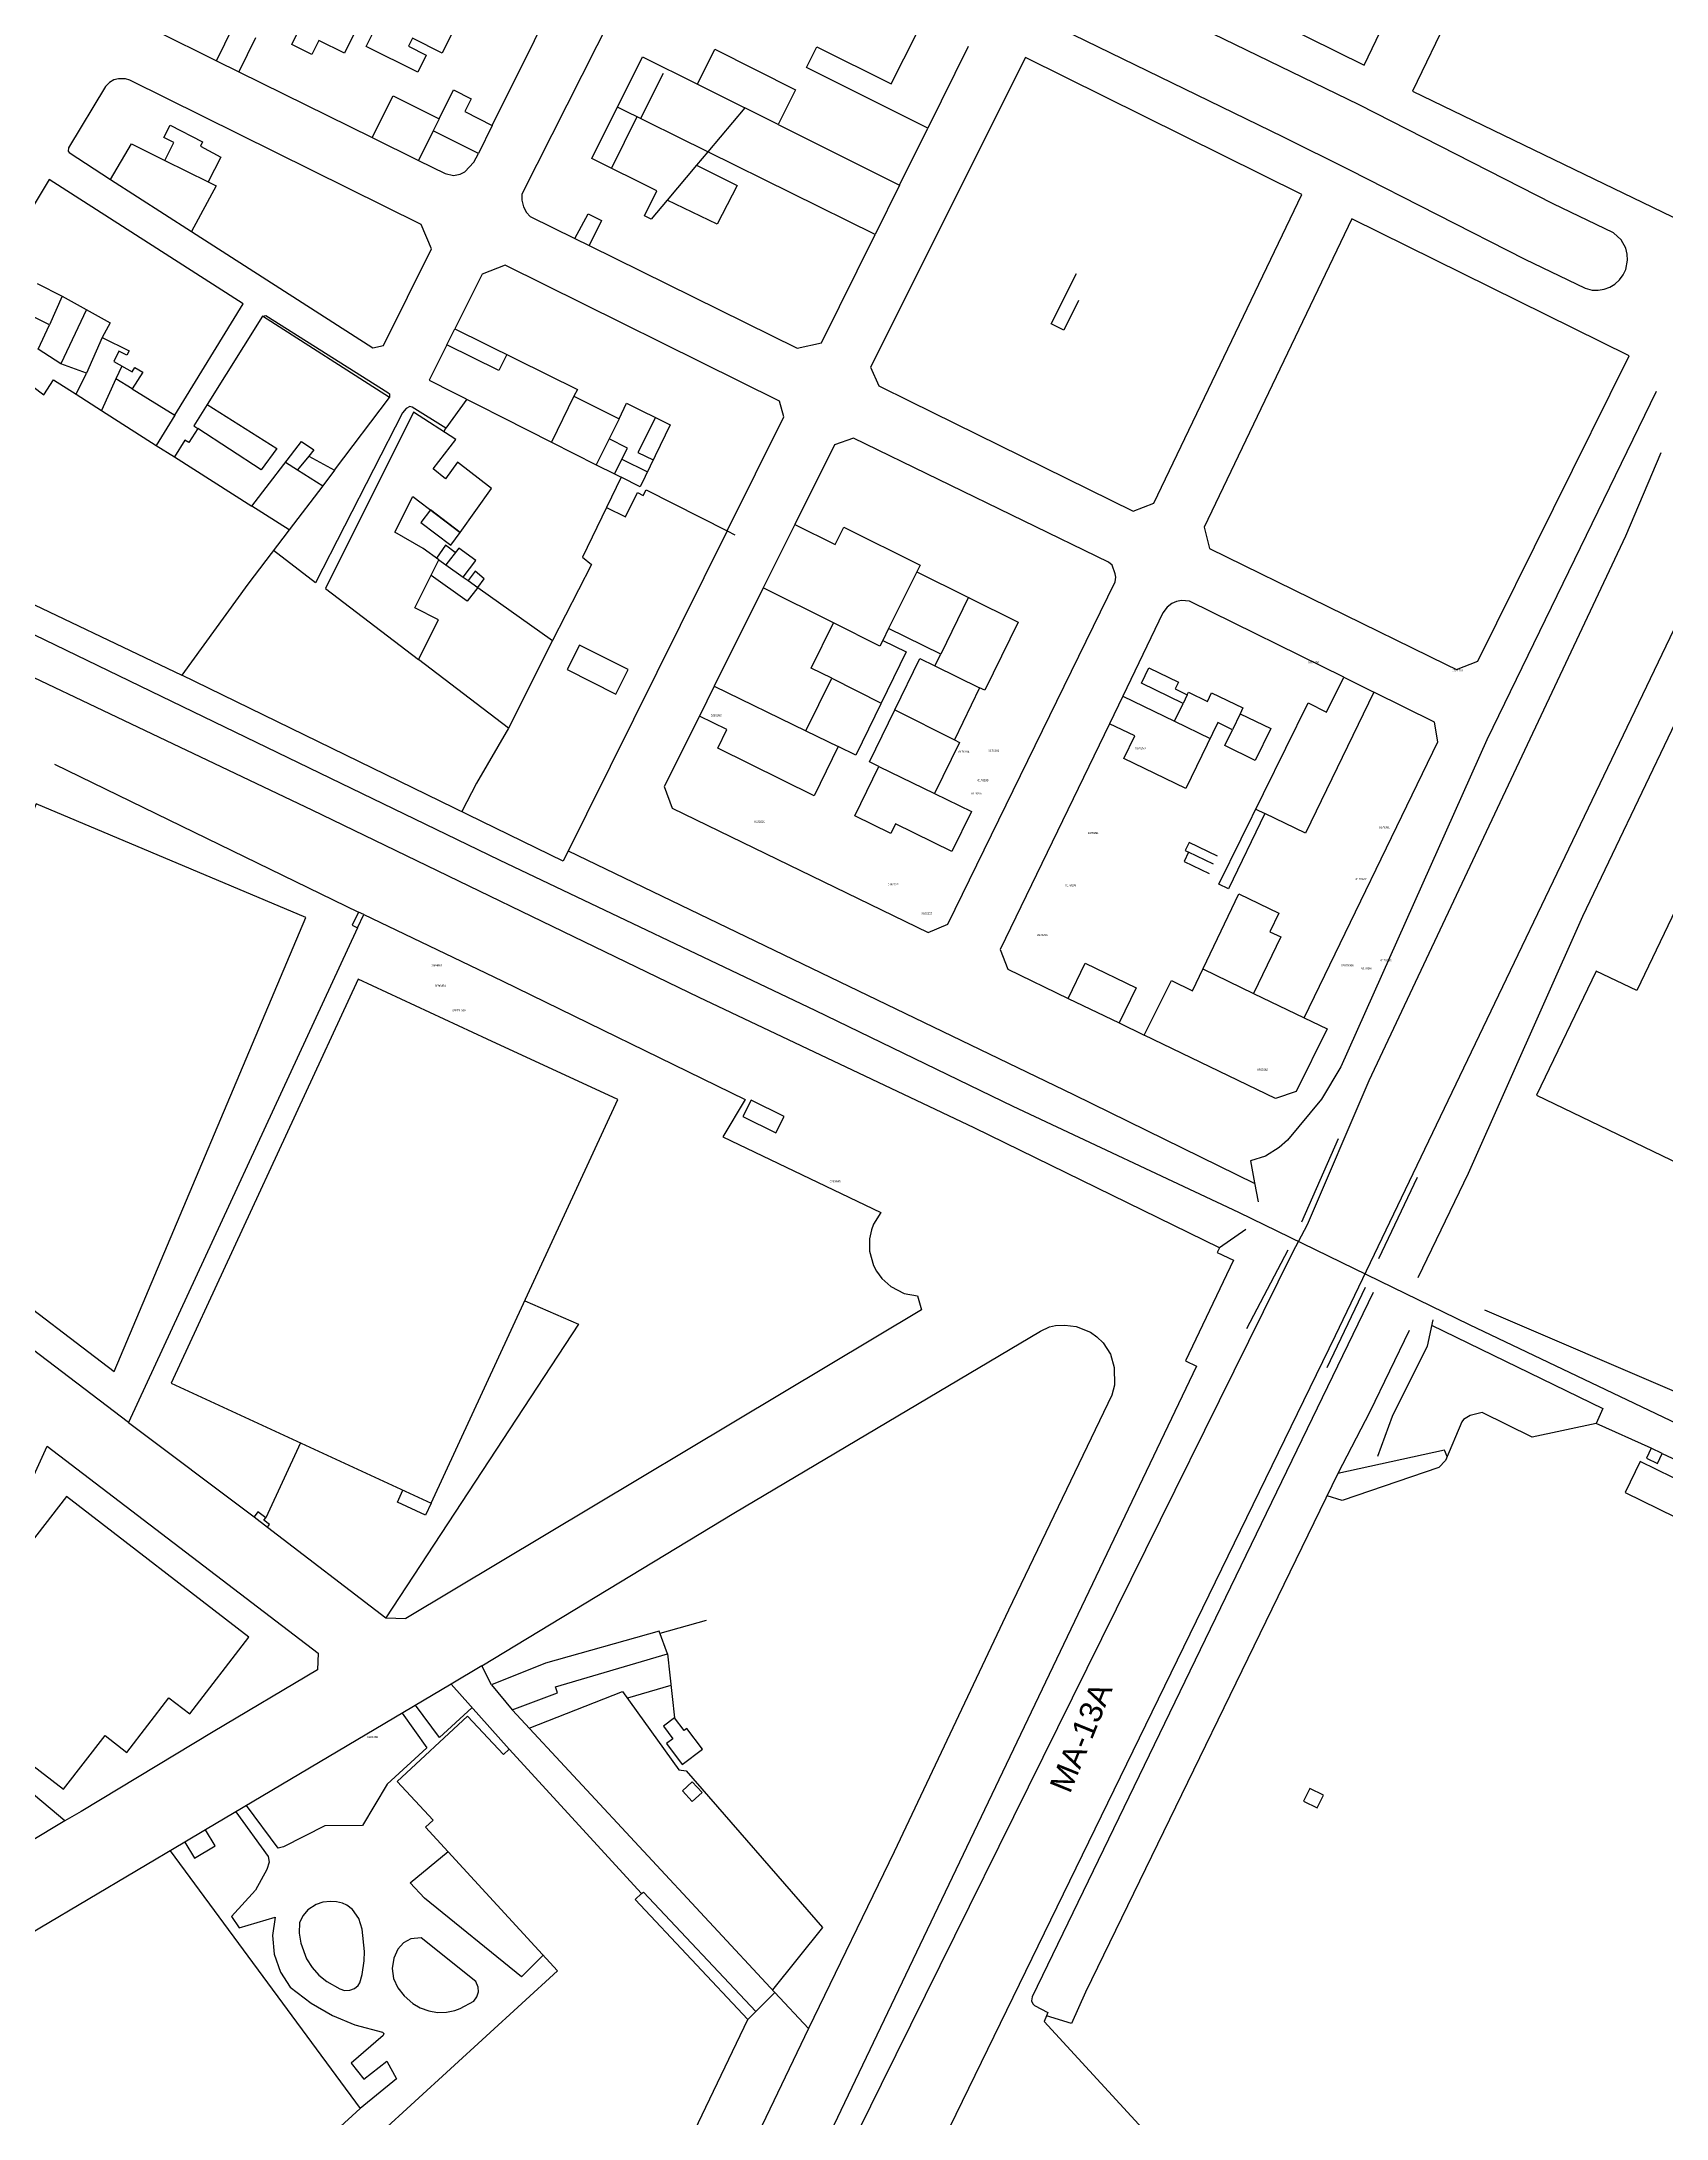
# Model space of a CAD drawing. Header units: millimetres. Extents: x 487814 to 495125, y 4392873 to 4398925.
# Drawn here: x 492520.2 to 492807.4, y 4396180.4 to 4396547.5 of the extents above; entities that cross this region are included whole.
import ezdxf
from ezdxf.enums import TextEntityAlignment as Align

# ---------------------------------------------------------------- set-up
doc = ezdxf.new("R2010")
doc.units = ezdxf.units.MM
for name, color, linetype in [('Acometida_rotulo', 7, 'Continuous'), ('Cartografia_Base', 8, 'Continuous'), ('Texto_Cartografia_Territorial', 7, 'Continuous')]:
    doc.layers.add(name, color=color, linetype=linetype)
doc.styles.get("Standard").update_dxf_attribs({"font": 'arial.ttf'})

msp = doc.modelspace()

# ---------------------------------------------------------------- linework, layer by layer
at = {"layer": 'Cartografia_Base'}
for p, q in [((492683.95, 4396546.57, 111.48), (492676.82, 4396532.16, 111.48)), ((492551.1, 4396544.08, 115.41), (492555.05, 4396542.14, 115.41)), ((492630.07, 4396541.85, 112.32), (492626.08, 4396533.85, 112.32)), ((492636.13, 4396539.94, 112.17), (492644.47, 4396535.77, 112.17)), ((492650.37, 4396532.83, 111.55), (492644.47, 4396535.77, 112.17)), ((492590.46, 4396533.83, 114.79), (492589.39, 4396531.69, 114.79)), ((492599.86, 4396532.66, 114.39), (492597.39, 4396527.7, 114.39)), ((492625.39, 4396534.19, 113.09), (492620.94, 4396525.07, 113.09)), ((492578.62, 4396530.49, 115), (492586.8, 4396526.47, 115)), ((492542, 4396526.47, 115.97), (492549.64, 4396522.68, 115.97)), ((492635.94, 4396525.61, 112.76), (492630.75, 4396519.43, 112.76)), ((492532.37, 4396523.08, 118.35), (492546.67, 4396513.91, 118.35)), ((492671.85, 4396522.1, 111.64), (492667.53, 4396513.37, 111.64)), ((492614.46, 4396512.67, 115.08), (492616.99, 4396511.42, 115.08)), ((492523.83, 4396502.46, 119.47), (492521.57, 4396497.42, 120.05)), ((492528.13, 4396500.13, 119.93), (492523.6, 4396490.5, 119.62)), ((492530.89, 4396495.17, 118.92), (492528.11, 4396488.83, 119.08)), ((492533.33, 4396487.83, 119.65), (492530.78, 4396482.27, 119.93)), ((492534.39, 4396490.11, 119.47), (492533.33, 4396487.83, 119.65)), ((492536.2, 4396486.07, 119.47), (492533.33, 4396487.83, 119.65)), ((492526.29, 4396485.14, 119.01), (492530.78, 4396482.27, 119.93)), ((492595.34, 4396484.25, 116.24), (492591.67, 4396479.13, 116.24)), ((492614.3, 4396484.77, 117.46), (492610.31, 4396476.68, 117.79)), ((492805.58, 4396485.59, 109.94), (492775.67, 4396424.02, 112.96)), ((492530.78, 4396482.27, 119.93), (492540.45, 4396476.08, 120.43)), ((492543.74, 4396481.45, 120.12), (492540.45, 4396476.08, 120.43)), ((492622.27, 4396480.81, 118.75), (492620.52, 4396477.23, 118.75)), ((492610.31, 4396476.68, 117.79), (492618.22, 4396472.68, 117.79)), ((492540.45, 4396476.08, 120.43), (492543.66, 4396474.04, 119.48)), ((492563.3, 4396473.12, 119.26), (492565.44, 4396471.77, 119.15)), ((492567.42, 4396474.2, 119.11), (492565.44, 4396471.77, 119.15)), ((492622.76, 4396473.64, 117.09), (492627.29, 4396471.44, 117.09)), ((492565.44, 4396471.77, 119.15), (492569.89, 4396468.96, 118.92)), ((492571.99, 4396471.73, 118.88), (492569.89, 4396468.96, 118.92)), ((492621.45, 4396471.05, 115.23), (492622.63, 4396470.45, 117.09)), ((492483.39, 4396464.89, 119.59), (492544.95, 4396435.46, 119.52)), ((492653.32, 4396462.1, 116.57), (492647.75, 4396450.91, 116.87)), ((492641.38, 4396460.97, 114.36), (492642.75, 4396460.28, 114.36)), ((492590.43, 4396455.87, 119.21), (492591.67, 4396454.98, 119.21)), ((492594.68, 4396452.82, 119.21), (492595.57, 4396452.19, 119.21)), ((492597.28, 4396450.97, 117.87), (492610.49, 4396441.62, 118.84)), ((492674.93, 4396453.77, 117.4), (492669.9, 4396443.71, 117.25)), ((492684.01, 4396449.25, 117.4), (492679.12, 4396439.2, 117.4)), ((492678.09, 4396437.11, 117.58), (492685.99, 4396433.26, 117.58)), ((492639.1, 4396433.55, 118.2), (492636.46, 4396428.25, 118.2)), ((492659.86, 4396434.96, 117.89), (492668.58, 4396430.54, 117.89)), ((492750.37, 4396435.12, 115.34), (492755.68, 4396432.49, 115.34)), ((492671, 4396429.36, 117.76), (492681.54, 4396424.03, 117.99)), ((492711.31, 4396431.77, 117.63), (492708.96, 4396426.9, 117.63)), ((492722.71, 4396432.01, 117.66), (492721.97, 4396430.48, 117.66)), ((492732.03, 4396428.64, 117.14), (492730.69, 4396425.84, 117.14)), ((492602.7, 4396426.11, 116.89), (492597.04, 4396416.39, 116.89)), ((492655.31, 4396425.64, 117.89), (492661.01, 4396422.86, 117.89)), ((492720.46, 4396427.35, 117.4), (492726.76, 4396424.3, 117.4)), ((492522.5, 4396419.77, 116.49), (492576.23, 4396393.61, 114.68)), ((492668.2, 4396419.35, 117.89), (492678.04, 4396414.55, 118.04)), ((492597.04, 4396416.39, 116.29), (492594.5, 4396411.39, 116.21)), ((492734.83, 4396411.79, 117.21), (492736.42, 4396411.02, 117.21)), ((492727.33, 4396402.05, 117.03), (492722.93, 4396404.19, 117.03)), ((492725.47, 4396383.56, 117.98), (492734.4, 4396379.22, 119.09)), ((492701.66, 4396378.34, 117.93), (492710.64, 4396374.01, 117.93)), ((492749.4, 4396353.49, 110.49), (492742.9, 4396338.8, 110.48)), ((492734.61, 4396345.76, 115.37), (492735.25, 4396342.41, 117.05)), ((492763.36, 4396346.66, 110.48), (492756.53, 4396332.28, 110.72)), ((492740.47, 4396333.84, 110.54), (492733.16, 4396319.92, 110.82)), ((492754.13, 4396327.24, 110.82), (492747.39, 4396313.06, 111.07)), ((492775.23, 4396323.28, 116.21), (492810.84, 4396308.04, 115)), ((492535.56, 4396303.4, 115.56), (492557.74, 4396286.72, 115.08)), ((492565.98, 4396299.77, 115.65), (492559.81, 4396286.52, 115.65)), ((492806.64, 4396297.92, 116.04), (492878.01, 4396264.65, 115.24)), ((492637.65, 4396268.4, 114.12), (492629.49, 4396266.11, 115.29)), ((492630.81, 4396262.5, 114.61), (492632.05, 4396251.18, 114.7)), ((492592.57, 4396257.14, 115.12), (492549.18, 4396231.36, 117.87)), ((492602.82, 4396245.61, 115.12), (492592.57, 4396257.14, 115.12)), ((492631.42, 4396256.92, 113.52), (492623.74, 4396254.63, 113.53)), ((492603.35, 4396252.57, 114.8), (492649.81, 4396202.65, 113.93)), ((492550.54, 4396248.68, 115.22), (492527.19, 4396234.62, 115.2)), ((492646.45, 4396199.29, 113.92), (492645.03, 4396197.88, 113.92))]:
    msp.add_line(p, q, dxfattribs=at)
for points in [[(492093.89, 4396647.31, 125.99), (492144.68, 4396622.69, 126.01), (492224.56, 4396584.34, 125.1), (492245.4, 4396574.68, 124.47), (492271.73, 4396561.46, 123.65), (492364.99, 4396516.5, 121.98), (492447.79, 4396477, 121.21), (492601.09, 4396402.85, 118.57), (492657.01, 4396376.18, 117.9), (492691.87, 4396359.32, 117.52), (492731.76, 4396340.53, 116.7), (492772.51, 4396320.7, 116.47), (492815.65, 4396300.14, 116.02)], [(492709.03, 4396565.58, 109.74), (492753.98, 4396543.3, 108.98), (492773.3, 4396583.62, 110.78)], [(492794.6, 4396523.23, 108.46), (492815.34, 4396513.21, 108.48), (492835.07, 4396554.06, 109.09), (492832.64, 4396555.25, 109.08), (492833.83, 4396557.7, 109.19), (492786.34, 4396580.71, 110.14), (492785.12, 4396581.03, 110.14), (492784.4, 4396580.96, 110.14), (492782.87, 4396580.33, 110.14), (492782.46, 4396579.97, 110.14), (492782.15, 4396579.41, 110.14), (492762.53, 4396538.72, 109.01), (492794.6, 4396523.23, 108.46)], [(492558.02, 4396548.15, 112.14), (492555.05, 4396542.14, 112.79), (492578.62, 4396530.49, 112.58), (492582.31, 4396537.89, 111.82), (492590.46, 4396533.83, 111.97), (492592.99, 4396538.92, 111.78), (492596.12, 4396537.36, 111.92), (492594.99, 4396535.09, 112), (492599.86, 4396532.66, 112.21), (492622.24, 4396577.66, 110.9)], [(492631.57, 4396573, 110.94), (492605.06, 4396520.52, 112.54), (492605.05, 4396519.42, 112.61), (492605.35, 4396518.24, 112.63), (492605.92, 4396517.25, 112.6), (492606.57, 4396516.57, 112.53), (492614.46, 4396512.67, 112.37)], [(492597.79, 4396559.11, 111.03), (492591.02, 4396545.43, 111.46), (492585.73, 4396548.07, 111.22), (492585.03, 4396546.66, 111.26), (492588.18, 4396545.09, 111.4), (492586.67, 4396542.07, 111.5), (492577.57, 4396546.61, 111.29), (492579.8, 4396551.09, 110.94)], [(492739.68, 4396530.61, 109.07), (492751.41, 4396524.79, 108.96), (492782.37, 4396508.98, 108.68), (492793.06, 4396503.86, 108.52), (492794.3, 4396503.55, 108.52), (492795.32, 4396503.51, 108.52), (492796.39, 4396503.68, 108.52), (492797.41, 4396504.05, 108.52), (492798.29, 4396504.58, 108.52), (492799.13, 4396505.34, 108.52), (492799.77, 4396506.22, 108.52), (492800.23, 4396507.2, 108.52), (492800.54, 4396508.84, 108.52), (492800.47, 4396509.91, 108.52), (492800.2, 4396510.95, 108.52), (492799.39, 4396512.41, 108.52), (492798.03, 4396513.68, 108.52), (492787.36, 4396518.79, 108.68), (492753.09, 4396536.26, 109), (492707.32, 4396558.58, 109.69)], [(492577.17, 4396552.39, 110.89), (492573.72, 4396545.41, 111.58), (492569.19, 4396547.65, 111.63), (492567.97, 4396545.19, 111.89), (492564.4, 4396546.95, 111.92), (492567.62, 4396553.46, 111.22)], [(492540.45, 4396549.34, 113.04), (492551.1, 4396544.08, 112.82), (492554.07, 4396550.1, 112.18)], [(492614.46, 4396512.67, 112.37), (492616.8, 4396517.02, 111.43), (492619.17, 4396515.85, 111.43), (492616.99, 4396511.42, 112.38), (492653.74, 4396493.3, 112.49), (492658.05, 4396494.21, 112.25), (492667.53, 4396513.37, 111.39), (492637.94, 4396527.99, 110.07), (492635.94, 4396525.61, 110.24), (492643.13, 4396522.05, 110.56), (492639.58, 4396515.19, 111.07), (492630.75, 4396519.43, 110.5), (492627.94, 4396516.08, 110.65), (492626.74, 4396516.67, 110.65), (492628.94, 4396521.11, 110.31), (492617.48, 4396526.8, 111.53), (492626.41, 4396544.78, 112.11), (492636.13, 4396539.94, 109.65), (492639.2, 4396546.11, 109.67), (492653.44, 4396538.96, 109.87), (492650.37, 4396532.83, 110.17), (492671.85, 4396522.1, 110.96), (492676.82, 4396532.16, 110.45), (492655.4, 4396542.88, 109.67), (492657.22, 4396546.53, 109.58), (492670.38, 4396539.99, 109.96), (492677.06, 4396553.24, 109.72)], [(492702.47, 4396548.72, 109.69), (492739.68, 4396530.61, 109.07)], [(492673.66, 4396483.92, 112.51), (492713.14, 4396464.45, 112.77), (492716.8, 4396465.89, 112.78), (492742.95, 4396520.46, 108.85), (492694.11, 4396544.68, 109.52), (492666.71, 4396489.92, 112.46), (492668.16, 4396486.63, 112.48), (492673.66, 4396483.92, 112.51)], [(492542, 4396526.47, 115.02), (492543.58, 4396529.65, 114.44), (492541.82, 4396530.54, 114.46), (492542.9, 4396532.67, 114.08), (492548.66, 4396529.74, 113.99), (492548.3, 4396529.01, 114.12), (492551.87, 4396527.05, 114.08), (492549.64, 4396522.68, 114.86), (492551.07, 4396521.97, 114.83), (492546.67, 4396513.91, 116.3), (492578.77, 4396493.32, 116.3), (492580.64, 4396493.74, 115.98), (492589.1, 4396510.86, 113.52), (492587.3, 4396515.13, 113.18), (492535.81, 4396540.65, 113.55), (492535.05, 4396540.88, 113.55), (492533.8, 4396540.91, 113.6), (492532.98, 4396540.68, 113.68), (492532.18, 4396540.22, 113.78), (492531.49, 4396539.53, 113.92), (492524.92, 4396528.66, 114.67), (492524.89, 4396528.12, 114.74), (492525.06, 4396527.86, 114.8), (492532.37, 4396523.08, 116.31), (492536.11, 4396529.39, 115.11), (492542, 4396526.47, 115.02)], [(492644.47, 4396535.77, 112.17), (492637.94, 4396527.99, 111.86), (492621.99, 4396535.89, 114.02)], [(492592.98, 4396523.77, 112.56), (492594.17, 4396524.01, 112.55), (492594.99, 4396524.42, 112.54), (492596.62, 4396526.16, 112.42), (492597.39, 4396527.7, 112.37), (492589.39, 4396531.69, 112.14), (492586.8, 4396526.47, 112.54), (492591.5, 4396524.13, 112.58), (492592.98, 4396523.77, 112.56)], [(492538.06, 4396489.02, 116.87), (492536.2, 4396486.07, 117.04), (492543.74, 4396481.45, 116.95), (492555.81, 4396501.12, 116.64), (492521.55, 4396523.06, 114.86), (492506.35, 4396497.89, 117.36)], [(492768.47, 4396437.39, 112.62), (492770.29, 4396436.5, 112.61), (492774.07, 4396437.93, 112.41), (492800.83, 4396491.91, 108.99), (492751.8, 4396516.14, 111.06), (492725.68, 4396461.63, 112.71), (492726.63, 4396457.87, 112.89), (492768.47, 4396437.39, 112.62)], [(492622.27, 4396480.81, 114.4), (492623.61, 4396483.53, 114.12), (492631.3, 4396479.71, 114.06), (492625.99, 4396468.75, 115.19), (492622.63, 4396470.45, 115.22), (492620.04, 4396465.09, 115.69), (492623.43, 4396463.46, 115.62), (492625.51, 4396467.77, 115.29), (492626.55, 4396467.26, 115.28), (492627.03, 4396468.23, 115.18), (492641.38, 4396460.97, 114.36), (492651.42, 4396481.14, 113.05), (492650.65, 4396483.88, 112.81), (492602.11, 4396507.94, 113.19), (492598.05, 4396506.33, 113.58), (492593.25, 4396496.7, 115.59), (492614.89, 4396485.97, 114.34), (492614.3, 4396484.77, 114.47), (492622.27, 4396480.81, 114.4)], [(492703.46, 4396501.71, 109.65), (492700.88, 4396496.48, 109.65), (492698.64, 4396497.59, 109.65), (492703.15, 4396506.45, 109.65)], [(492519.4, 4396504.68, 115.3), (492523.83, 4396502.46, 115.57), (492532.32, 4396497.75, 116.08), (492530.89, 4396495.17, 116.24), (492535.64, 4396492.79, 116.36), (492535.28, 4396492.02, 116.52), (492533.83, 4396492.75, 116.48), (492532.93, 4396490.94, 116.86), (492536.22, 4396489.07, 116.98), (492536.67, 4396489.87, 116.81), (492538.06, 4396489.02, 116.87)], [(492515.01, 4396489.24, 117.24), (492520.58, 4396485.05, 117.17), (492522.28, 4396487.7, 117.17), (492526.29, 4396485.14, 117.12), (492528.11, 4396488.83, 117.12), (492523.6, 4396490.5, 117.17), (492519.61, 4396493.07, 117.22), (492521.57, 4396497.42, 116.45), (492517.08, 4396499.63, 116.35)], [(492549.45, 4396483.32, 116.92), (492561.78, 4396475.53, 116.71), (492559.02, 4396471.77, 116.76), (492547.78, 4396479.06, 116.91), (492546.23, 4396476.58, 116.92), (492545.52, 4396477.02, 116.92), (492543.66, 4396474.04, 116.92), (492557.35, 4396465.36, 116.81), (492566.11, 4396476.77, 116.63), (492568.32, 4396475.3, 116.59), (492567.42, 4396474.2, 116.61), (492571.99, 4396471.73, 116.53), (492581.71, 4396484.54, 116.33), (492559.21, 4396498.94, 116.64), (492549.45, 4396483.32, 116.92)], [(492559.21, 4396498.94, 116.64), (492559.84, 4396499.03, 116.64), (492581.38, 4396485.44, 116.33), (492581.69, 4396485.21, 116.33), (492581.71, 4396484.54, 116.33)], [(492602.44, 4396492.14, 119.86), (492601.04, 4396489.31, 119.86), (492591.85, 4396493.89, 119.86), (492593.25, 4396496.7, 119.86)], [(492591.85, 4396493.89, 119.02), (492588.72, 4396487.6, 117.79), (492610.31, 4396476.68, 117.79)], [(492549.45, 4396483.32, 119.48), (492547.08, 4396479.52, 119.48), (492547.78, 4396479.06, 120.97)], [(492591.31, 4396478.49, 116.24), (492591.67, 4396479.13, 116.24), (492585.71, 4396482.85, 116.24), (492585.26, 4396482.95, 116.24), (492584.63, 4396482.61, 116.24), (492583.99, 4396481.83, 116.24), (492568.63, 4396451.81, 116.7), (492561.2, 4396457.52, 116.54)], [(492594.2, 4396460.7, 116.28), (492599.7, 4396468.5, 116.13), (492593.69, 4396473.11, 116.2), (492591.56, 4396470.19, 116.25), (492589.41, 4396471.93, 116.29), (492593.42, 4396477.12, 116.2), (492585.93, 4396481.99, 116.24), (492570.38, 4396450.77, 116.68), (492586.82, 4396438.23, 116.57), (492590.33, 4396445.24, 116.46), (492586.14, 4396447.35, 116.5), (492590.43, 4396455.87, 116.37), (492587.61, 4396457.84, 116.39), (492582.64, 4396460.74, 116.43), (492585.82, 4396467.03, 116.36), (492594.2, 4396460.7, 116.28)], [(492628.68, 4396481.01, 116.47), (492625.6, 4396474.82, 116.47), (492628.29, 4396473.51, 116.47)], [(492621.45, 4396471.05, 115.23), (492623.75, 4396475.6, 114.75), (492620.52, 4396477.23, 114.77), (492618.22, 4396472.68, 115.26), (492621.45, 4396471.05, 115.23)], [(492671, 4396429.36, 115.5), (492675.43, 4396438.41, 115.28), (492678.09, 4396437.11, 115.17), (492679.12, 4396439.2, 115.1), (492669.9, 4396443.71, 115.39), (492668.88, 4396441.61, 115.43), (492672.99, 4396439.61, 115.38), (492664.12, 4396421.34, 115.67), (492661.01, 4396422.86, 115.7), (492656.75, 4396414.14, 115.85), (492639.72, 4396422.56, 116.01), (492641.34, 4396425.88, 115.96), (492636.46, 4396428.25, 115.67), (492630.25, 4396415.77, 116.21), (492631.67, 4396411.94, 116.36), (492676.89, 4396389.97, 115.65), (492680.37, 4396391.48, 115.44), (492709.95, 4396452, 113.52), (492710.09, 4396452.77, 113.47), (492709.98, 4396453.4, 113.44), (492709.41, 4396454.9, 113.39), (492708.77, 4396455.44, 113.39), (492663.71, 4396477.39, 113.02), (492660.33, 4396476.18, 113.27), (492653.32, 4396462.1, 113.98), (492660.46, 4396458.55, 114.47), (492662.01, 4396461.65, 114.32), (492675.51, 4396454.93, 114.86), (492674.93, 4396453.77, 115), (492692.82, 4396444.86, 114.4), (492686.94, 4396432.8, 114.81), (492685.99, 4396433.26, 114.85), (492681.54, 4396424.03, 115.16), (492682.45, 4396423.59, 115.12), (492678.04, 4396414.55, 115.42), (492684.56, 4396411.37, 115.09), (492681.11, 4396404.29, 115.32), (492671.12, 4396409.19, 115.67), (492670.3, 4396407.51, 115.69), (492663.92, 4396410.62, 115.8), (492668.2, 4396419.35, 115.62), (492666.52, 4396420.17, 115.64), (492671, 4396429.36, 115.5)], [(492806.41, 4396474.75, 108.23), (492800.18, 4396460.07, 108.23), (492754.78, 4396363.78, 109.7), (492743.88, 4396338.33, 109.92), (492741.3, 4396333.44, 110.05), (492668.6, 4396186.36, 113.1), (492603.37, 4396053.88, 112.97)], [(492897.31, 4396453.48, 107.27), (492848.51, 4396475.81, 107.27), (492832.03, 4396469.48, 108.07), (492827.67, 4396465.72, 108.08), (492813.55, 4396436.66, 108.6), (492792.55, 4396392.84, 109.22), (492772.33, 4396347.38, 109.85), (492763.46, 4396328.96, 110.1)], [(492569.89, 4396468.96, 118.92), (492563.96, 4396461.16, 119.36), (492557.35, 4396465.36, 119.36)], [(492820.39, 4396466.99, 108.21), (492817.6, 4396462.1, 108.23), (492748.87, 4396318.72, 110.18), (492678.44, 4396174.16, 113.36), (492678.79, 4396170.89, 113.32), (492680.38, 4396168.36, 113.19), (492681.58, 4396166.8, 113.05), (492699.14, 4396147.03, 112.86), (492717.23, 4396127.55, 112.52), (492747.46, 4396095.63, 112.21), (492773.74, 4396067.06, 111.71), (492780.54, 4396060.15, 111.61), (492795.67, 4396045.86, 111.24), (492801.45, 4396032.2, 111.29), (492805.54, 4396020.17, 111.26), (492810, 4396007.74, 111.23), (492824.66, 4395969.37, 110.91), (492830.49, 4395954.78, 110.75), (492843.75, 4395922.79, 110.31)], [(492594.2, 4396460.7, 116.28), (492588.91, 4396464.68, 116.31), (492587.23, 4396462.46, 118.9), (492592.51, 4396458.47, 118.9), (492594.2, 4396460.7, 116.28)], [(492620.04, 4396465.09, 117.89), (492615.82, 4396456.34, 117.68), (492617.38, 4396455.01, 117.68), (492610.49, 4396441.62, 118.84)], [(492816.15, 4396345.99, 114.08), (492867.78, 4396454, 107.87), (492847.02, 4396463.89, 108.02), (492834.7, 4396438.22, 108.58), (492831.07, 4396439.96, 108.35), (492802.16, 4396379.73, 109.81), (492794.99, 4396383.18, 108.93), (492784.44, 4396361.24, 109.93), (492816.15, 4396345.99, 114.08)], [(492733.06, 4396337.49, 116.16), (492728.41, 4396334.26, 114.25), (492685.02, 4396355.45, 114.79), (492636.43, 4396378.52, 115.46), (492567.99, 4396411.59, 116.28), (492480.6, 4396453.21, 117.31), (492480.1, 4396459.2, 120.8)], [(492563.96, 4396461.16, 117.49), (492556.66, 4396451.55, 117.49), (492544.95, 4396435.46, 119.52)], [(492641.38, 4396460.97, 115.15), (492612.36, 4396402.61, 117.92), (492544.95, 4396435.46, 119.52)], [(492593.31, 4396457.13, 119.21), (492591.57, 4396458.47, 118.75), (492589.98, 4396456.18, 118.75)], [(492594.68, 4396452.82, 119.21), (492596.96, 4396455.74, 119.21), (492593.94, 4396457.94, 119.21), (492591.67, 4396454.98, 119.21), (492594.68, 4396452.82, 119.21)], [(492597.28, 4396450.97, 119.21), (492595.41, 4396448.53, 119.21), (492589.03, 4396453.08, 119.21)], [(492597.28, 4396450.97, 119.21), (492598.45, 4396452.51, 118.44), (492596.85, 4396453.88, 118.44), (492595.57, 4396452.19, 119.21), (492597.28, 4396450.97, 119.21)], [(492655.31, 4396425.64, 115.76), (492659.86, 4396434.96, 115.61), (492656.25, 4396436.71, 115.65), (492660.16, 4396444.73, 115.4), (492647.75, 4396450.91, 114.54), (492639.1, 4396433.55, 115.4), (492655.31, 4396425.64, 115.76)], [(492691.01, 4396383.48, 115.75), (492701.66, 4396378.34, 115.64), (492704.67, 4396384.57, 115.5), (492713.65, 4396380.23, 115.38), (492710.64, 4396374.01, 115.52), (492715.1, 4396371.86, 115.46), (492719.89, 4396381.51, 115.24), (492723.61, 4396379.66, 115.19), (492731.81, 4396396.85, 114.51), (492738.9, 4396393.43, 114.28), (492737.3, 4396390.13, 114.44), (492739.23, 4396389.2, 114.37), (492734.4, 4396379.22, 114.76), (492743.38, 4396374.88, 114.45), (492766.97, 4396423.67, 112.71), (492766.42, 4396427.18, 113.23), (492755.68, 4396432.49, 113.23), (492743.62, 4396407.54, 113.83), (492736.42, 4396411.02, 114.18), (492729.99, 4396397.73, 114.57), (492728.31, 4396398.54, 114.64), (492744.08, 4396430.56, 113.49), (492747.33, 4396428.96, 113.33), (492750.37, 4396435.12, 113.23), (492723.12, 4396448.58, 113.32), (492721.7, 4396448.7, 113.33), (492720.79, 4396448.51, 113.34), (492719.95, 4396448.13, 113.37), (492719.17, 4396447.52, 113.41), (492718.4, 4396446.47, 113.48), (492711.31, 4396431.77, 114.05), (492720.46, 4396427.35, 114.7), (492721.97, 4396430.48, 114.46), (492714.59, 4396434.05, 114.1), (492715.91, 4396436.79, 114), (492721.14, 4396434.26, 114.26), (492720.55, 4396433.05, 114.35), (492722.71, 4396432.01, 114.34), (492722.93, 4396432.46, 114.31), (492726.28, 4396430.84, 114.29), (492727, 4396432.34, 114.18), (492732.53, 4396429.68, 114.14), (492732.03, 4396428.64, 114.18), (492737.46, 4396426.02, 113.92), (492734.69, 4396420.39, 114.15), (492729.34, 4396423.04, 114.41), (492730.69, 4396425.84, 114.3), (492728.11, 4396427.09, 114.43), (492722.48, 4396415.46, 114.85), (492711.49, 4396420.77, 114.77), (492713.41, 4396424.75, 114.62), (492708.96, 4396426.9, 114.22), (492689.66, 4396387, 115.53), (492691.01, 4396383.48, 115.75)], [(492668.88, 4396441.61, 117.58), (492668.39, 4396440.63, 117.58), (492660.16, 4396444.73, 117.58)], [(492576.02, 4396390.81, 114.66), (492535.56, 4396303.4, 116.4), (492482.16, 4396343.98, 117.64), (492485.54, 4396353.3, 117.6), (492515.16, 4396422.93, 116.84), (492486.6, 4396436.83, 117), (492475.36, 4396442.06, 117.92), (492470.31, 4396438.81, 117.84), (492442.87, 4396374.48, 117.78), (492472.35, 4396352.04, 118.13)], [(492610.49, 4396441.62, 118.84), (492602.7, 4396426.11, 117.74), (492586.82, 4396438.23, 117.74)], [(492615.29, 4396440.8, 116.11), (492613.09, 4396436.45, 116.22), (492621.7, 4396432.1, 116.06), (492623.9, 4396436.45, 115.89), (492615.29, 4396440.8, 116.11)], [(492775.67, 4396424.02, 112.96), (492749.84, 4396366.26, 114.65), (492746.45, 4396360.55, 114.72), (492740.41, 4396353.28, 115.12), (492738.96, 4396352.01, 115.12), (492736.53, 4396350.45, 115.12), (492733.87, 4396349.62, 115.2), (492734.61, 4396345.76, 115.2)], [(492533.02, 4396312.37, 115.71), (492566.88, 4396392.65, 114.14), (492519.24, 4396412.73, 115.07), (492490.64, 4396344.7, 116.06), (492533.02, 4396312.37, 115.71)], [(492613.27, 4396404.44, 117.34), (492702.62, 4396361.37, 116.73), (492734.63, 4396345.62, 116.73)], [(492722.93, 4396404.19, 117.03), (492722.14, 4396402.56, 117.03), (492726.55, 4396400.43, 117.03)], [(492728.02, 4396403.48, 117.03), (492723.02, 4396405.89, 117.03), (492722.34, 4396404.48, 117.03), (492722.93, 4396404.19, 117.03)], [(492576.02, 4396390.81, 116.6), (492577.16, 4396393.16, 116.66), (492576.23, 4396393.61, 116.66), (492575.09, 4396391.26, 116.6), (492576.02, 4396390.81, 116.6)], [(492577.16, 4396393.16, 114.05), (492601.6, 4396381.47, 114.13), (492644.53, 4396360.48, 112.42), (492640.58, 4396353.85, 112.93)], [(492598.98, 4396371.15, 113.29), (492576.12, 4396381.73, 114.11), (492543.12, 4396310.35, 115.63), (492589.06, 4396289.11, 115.17), (492622.06, 4396360.49, 113.26), (492598.98, 4396371.15, 113.29)], [(492743.38, 4396374.88, 117.01), (492747.43, 4396372.94, 114.07), (492741.96, 4396361.91, 117.01), (492738.32, 4396360.64, 117.01), (492715.1, 4396371.86, 116.85)], [(492649.99, 4396354.56, 112.5), (492651.43, 4396357.44, 112.29), (492645.61, 4396360.36, 112.4), (492644.17, 4396357.48, 112.59), (492649.99, 4396354.56, 112.5)], [(492640.58, 4396353.85, 112.7), (492668.51, 4396340.49, 112.27), (492667.25, 4396338.45, 112.27), (492666.86, 4396337.42, 112.27), (492666.53, 4396335.85, 112.27), (492666.54, 4396333.65, 112.27), (492667.25, 4396331.11, 112.27), (492667.77, 4396330.1, 112.27), (492668.72, 4396328.81, 112.27), (492670.28, 4396327.41, 112.27), (492672.69, 4396326.2, 112.27), (492675.01, 4396325.77, 112.27)], [(492728.38, 4396334.27, 110.62), (492727.99, 4396333.45, 110.53), (492730.89, 4396332.05, 110.46), (492722.4, 4396314.25, 110.78), (492724.32, 4396313.32, 110.68), (492592.28, 4396037, 114.6)], [(492675.01, 4396325.77, 111.85), (492675.71, 4396323.27, 111.94), (492584.6, 4396268.72, 114.79)], [(492755.58, 4396326.38, 110.31), (492695.31, 4396201.84, 112.89), (492695.18, 4396201.15, 112.89), (492695.39, 4396200.61, 112.89), (492695.68, 4396200.32, 112.89), (492698.04, 4396199.07, 112.92), (492697.83, 4396198.52, 112.97)], [(492605.59, 4396324.87, 115.52), (492615.07, 4396320.76, 115.41), (492581.02, 4396268.88, 115.12)], [(492598, 4396260.36, 114.48), (492642.58, 4396287.34, 112.88), (492696.79, 4396319.54, 111.2), (492698.36, 4396320.27, 111.18), (492699.42, 4396320.5, 111.16), (492701.09, 4396320.58, 111.41), (492703.06, 4396320.36, 111.38), (492705.59, 4396319.36, 111.32), (492706.73, 4396318.54, 111.29), (492707.83, 4396317.45, 111.27), (492709.11, 4396315.44, 111.22), (492709.81, 4396313.1, 111.17), (492709.87, 4396310, 111.22), (492709.37, 4396308.23, 111.15), (492691.08, 4396270.2, 111.69), (492670.92, 4396227.47, 111.69), (492655.76, 4396196.26, 111.7)], [(492761.95, 4396319.66, 111.95), (492754.97, 4396305.26, 112.97), (492749.33, 4396294.37, 113.1)], [(492766.09, 4396321.54, 116.28), (492765.13, 4396316.88, 115.89), (492758.92, 4396304.44, 115.03), (492756.35, 4396297.37, 114.6)], [(492765.87, 4396320.59, 116.13), (492796.18, 4396305.84, 115), (492795, 4396303.23, 115.59)], [(492804.69, 4396298.82, 116.04), (492795, 4396303.23, 115.59), (492783.67, 4396300.8, 115.6), (492774.86, 4396305.17, 113.94), (492772.71, 4396304.64, 113.93), (492771.55, 4396303.92, 113.9), (492771.24, 4396303.49, 113.85), (492768.37, 4396296.64, 113.38), (492767.2, 4396295.4, 113.38), (492750.1, 4396289.59, 113.26), (492747.42, 4396290.44, 113.27)], [(492511.76, 4396278.58, 118.38), (492521.17, 4396299.2, 116.29), (492569.05, 4396262.61, 115.98), (492568.94, 4396259.64, 115.97), (492550.54, 4396248.68, 116.51)], [(492768.63, 4396297.38, 113.62), (492768.15, 4396298.47, 113.62), (492749.33, 4396294.37, 113.2), (492704.72, 4396202.7, 114.74), (492702.24, 4396197.17, 114.78), (492697.83, 4396198.52, 114.35), (492697.43, 4396197.53, 114.35), (492742.21, 4396148.8, 112.68)], [(492824.14, 4396280.35, 114.4), (492825.35, 4396282.81, 116.01), (492827.36, 4396281.82, 116.01), (492825.72, 4396278.44, 113.51), (492849.14, 4396266.97, 113.51), (492851.83, 4396272.46, 116.63), (492802.79, 4396296.47, 116.75), (492800.1, 4396290.98, 113.51), (492823.69, 4396279.43, 116.01), (492824.14, 4396280.35, 114.4)], [(492805.82, 4396296.15, 114.45), (492806.64, 4396297.92, 114.82), (492804.69, 4396298.82, 114.82), (492803.87, 4396297.05, 114.45), (492805.82, 4396296.15, 114.45)], [(492524.06, 4396238.54, 115.49), (492531.4, 4396248.04, 115.76), (492535.26, 4396245.06, 115.49), (492542.71, 4396254.72, 115.42), (492546.38, 4396251.89, 115.33), (492556.83, 4396265.45, 115.17), (492524.58, 4396290.31, 115.69), (492514.13, 4396276.75, 116.16), (492511.76, 4396278.58, 116.22), (492504.06, 4396261.7, 117), (492507.9, 4396258.74, 116.9), (492504.17, 4396253.9, 116.86), (492524.06, 4396238.54, 115.49)], [(492589.06, 4396289.11, 115.17), (492588.08, 4396286.99, 115.17), (492583.08, 4396289.3, 115.17), (492584.06, 4396291.41, 115.17)], [(492560.1, 4396284.87, 117.61), (492560.48, 4396285.32, 117.61), (492559.48, 4396286.1, 117.61), (492559.81, 4396286.52, 117.61), (492558.43, 4396287.6, 117.61), (492557.74, 4396286.72, 117.61), (492560.1, 4396284.87, 117.61)], [(492560.1, 4396284.87, 117.71), (492581.02, 4396268.88, 115.18), (492584.6, 4396268.72, 114.79)], [(492603.35, 4396252.57, 114.46), (492611.37, 4396255.58, 113.98), (492611.02, 4396256.66, 113.93), (492630.81, 4396262.5, 113.37), (492629.36, 4396266.48, 113.33), (492609.27, 4396260.81, 113.96), (492599.72, 4396257.02, 114.37), (492603.35, 4396252.57, 114.46)], [(492599.72, 4396257.02, 115.96), (492598, 4396260.36, 115.96), (492592.57, 4396257.14, 115.12)], [(492524.32, 4396232.96, 115.76), (492480.58, 4396206.68, 116.56), (492477.32, 4396206.68, 116.51), (492425.58, 4396255.54, 117.45)], [(492527.19, 4396234.62, 117.85), (492524.32, 4396232.96, 118.09), (492500.18, 4396253.2, 118.67)], [(492596.27, 4396252.97, 114.77), (492590.51, 4396247.7, 114.77), (492586.31, 4396253.41, 114.84)], [(492606.35, 4396249.34, 115.02), (492622.87, 4396255.86, 114.53), (492632.81, 4396242.01, 114.8), (492634.11, 4396241.83, 114.8), (492658.25, 4396214.14, 114.36), (492649.4, 4396203.09, 114.78)], [(492583.94, 4396252.01, 114.91), (492588.29, 4396245.89, 114.91), (492581.25, 4396239.48, 114.91), (492576.93, 4396232.15, 114.94), (492570.24, 4396232.07, 115.31), (492562.97, 4396228.37, 115.55), (492561.99, 4396228.16, 115.55), (492556.43, 4396235.67, 115.73)], [(492626.22, 4396220.1, 113.74), (492602.82, 4396245.61, 114.47), (492601.81, 4396244.67, 114.47), (492595.45, 4396251.49, 114.75), (492583.05, 4396239.93, 114.92), (492589.41, 4396233.11, 114.99), (492588.08, 4396231.87, 115.03), (492611.37, 4396206.48, 114.44), (492560.96, 4396160.24, 116.13), (492610.71, 4396126.26, 114.84), (492645.03, 4396197.88, 113.92), (492625.09, 4396219.06, 113.79), (492626.22, 4396220.1, 113.74)], [(492632.05, 4396251.18, 113.52), (492630.1, 4396249.72, 113.56), (492631.8, 4396247.45, 113.53), (492630.68, 4396246.61, 113.56), (492633.42, 4396242.95, 113.5), (492637.01, 4396245.64, 113.41), (492634.27, 4396249.3, 113.47), (492633.75, 4396248.91, 113.48), (492632.05, 4396251.18, 113.52)], [(492635.2, 4396239.86, 113.46), (492633.47, 4396238.29, 113.51), (492635.2, 4396236.38, 113.47), (492636.93, 4396237.95, 113.43), (492635.2, 4396239.86, 113.46)], [(492745.69, 4396235.29, 113), (492746.77, 4396237.53, 112.98), (492744.35, 4396238.7, 112.98), (492743.27, 4396236.46, 113), (492745.69, 4396235.29, 113)], [(492554.54, 4396234.54, 115.54), (492560.25, 4396226.64, 115.62), (492560.43, 4396225.66, 115.59), (492560, 4396224.34, 115.59), (492557.99, 4396220.71, 115.59), (492553.74, 4396216.05, 115.59), (492555.12, 4396214.05, 115.5), (492561.49, 4396215.97, 115.58), (492560.98, 4396212.7, 115.51), (492561.29, 4396209.38, 115.43), (492562.4, 4396206.23, 115.36), (492564.11, 4396203.58, 115.29), (492567.83, 4396200.75, 115.59), (492571.6, 4396198.59, 115.47), (492575.55, 4396196.94, 115.36), (492580.45, 4396195.63, 115.22), (492580.69, 4396195.39, 115.31), (492580.58, 4396195.01, 115.31), (492574.94, 4396190.16, 115.08), (492577.13, 4396187.28, 115.42), (492581.22, 4396190.49, 115.43), (492582.94, 4396187.35, 115.42), (492576.53, 4396182.1, 115.5)], [(492547.19, 4396226.38, 116.55), (492550.85, 4396228.57, 116.16), (492549.18, 4396231.36, 115.7), (492545.52, 4396229.17, 115.82), (492547.19, 4396226.38, 116.55)], [(492545.52, 4396229.17, 118.2), (492494.21, 4396198.79, 118.74), (492493.92, 4396194.38, 118.82), (492547.89, 4396155.93, 118.82)], [(492542.93, 4396227.64, 119.2), (492576.53, 4396182.1, 117.54), (492547.89, 4396155.93, 116.34)], [(492608.83, 4396209.23, 114.45), (492605.02, 4396205.38, 114.57), (492587.87, 4396219.33, 114.76), (492585.34, 4396221.99, 114.84), (492592.05, 4396227.54, 114.84)], [(492626.22, 4396220.1, 114.54), (492626.56, 4396220.38, 114.54), (492646.45, 4396199.29, 114.65), (492649.81, 4396202.65, 113.93)], [(492571.26, 4396218.71, 115.39), (492569.93, 4396218.57, 115.2), (492568.73, 4396218.17, 115.27), (492567.27, 4396217.21, 115.37), (492566.4, 4396216.23, 115.44), (492565.78, 4396214.98, 115.51), (492565.74, 4396213.13, 115.47), (492566, 4396211.35, 115.44), (492567.04, 4396208.55, 115.38), (492568, 4396207.05, 115.35), (492569.2, 4396205.71, 115.32), (492570.61, 4396204.57, 115.28), (492572.91, 4396203.29, 115.25), (492573.72, 4396203, 115.24), (492574.7, 4396203.01, 115.24), (492575.48, 4396203.31, 115.23), (492576.16, 4396203.88, 115.23), (492576.45, 4396204.31, 115.22), (492576.88, 4396205.79, 115.21), (492577.21, 4396208.24, 115.18), (492577.26, 4396209.9, 115.15), (492576.83, 4396213.8, 115.1), (492576.29, 4396215.68, 115.13), (492575.13, 4396217.32, 115.22), (492574.15, 4396218.05, 115.27), (492573.39, 4396218.4, 115.3), (492572.29, 4396218.67, 115.35), (492571.26, 4396218.71, 115.39)], [(492587.26, 4396212.29, 115.12), (492585.44, 4396212.11, 115.12), (492584.14, 4396211.42, 115.12), (492583.18, 4396210.31, 115.12), (492582.43, 4396208.69, 115.13), (492582.16, 4396206.85, 115.13), (492582.41, 4396205.11, 115.13), (492583.16, 4396203.45, 115.14), (492584.26, 4396202.05, 115.12), (492585.8, 4396200.67, 115.07), (492587.13, 4396199.9, 115.02), (492588.66, 4396199.36, 114.98), (492590.2, 4396199.12, 114.94), (492591.78, 4396199.16, 114.9), (492593.26, 4396199.47, 114.85), (492594.16, 4396199.8, 114.83), (492596.61, 4396201.12, 114.8), (492597.15, 4396201.86, 114.8), (492597.41, 4396202.77, 114.8), (492597.37, 4396203.58, 114.81), (492596.96, 4396204.55, 114.81), (492587.26, 4396212.29, 115.12)], [(492649.81, 4396202.65, 113.93), (492655.76, 4396196.26, 114.07), (492619.53, 4396120.69, 114.59)]]:
    msp.add_polyline3d(points, dxfattribs=at)

# ---------------------------------------------------------------- texts
at = {"layer": 'Acometida_rotulo'}
for s, p in [('0182158', (492744.07, 4396437.45)), ('0521781', (492769.57, 4396436.03)), ('0283260', (492638.48, 4396428.1)), ('0178294', (492682.27, 4396421.65)), ('0178292', (492687.56, 4396421.86)), ('0178289', (492713.43, 4396422.29)), ('0178297', (492684.52, 4396414.28)), ('0178295', (492685.65, 4396416.61)), ('0182221', (492646.17, 4396409.3)), ('0178291', (492705.13, 4396407.29)), ('0179381', (492756.58, 4396408.31)), ('0179382', (492752.47, 4396399.15)), ('0182222', (492669.76, 4396398.2)), ('0178293', (492701.15, 4396398.06)), ('0182223', (492675.72, 4396393.09)), ('0178296', (492696.13, 4396389.29)), ('0179383', (492756.88, 4396384.77)), ('0564865', (492589.1, 4396383.89)), ('0298454', (492589.71, 4396380.3)), ('X0179366', (492749.89, 4396383.89)), ('0179367', (492753.51, 4396383.39)), ('09PT9-900', (492592.74, 4396375.93)), ('0562960', (492735.07, 4396365.46)), ('0283845', (492659.5, 4396345.71)), ('0184268', (492577.75, 4396247.52))]:
    msp.add_text(s, height=0.35, dxfattribs=at).set_placement(p, align=Align.BOTTOM_LEFT)
at = {"layer": 'Texto_Cartografia_Territorial'}
msp.add_text('MA-13A', height=4, rotation=67.9078, dxfattribs=at).set_placement((492701.96, 4396237.63))

doc.saveas('drawing.dxf')
